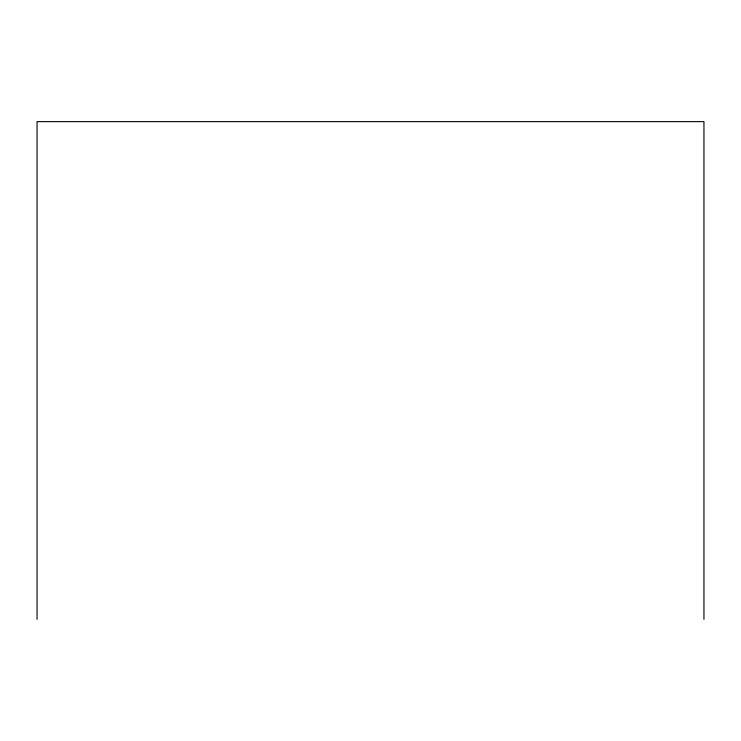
<?xml version="1.0" encoding="UTF-8"?>
<svg xmlns="http://www.w3.org/2000/svg" width="741" height="741" viewBox="0 0 741 741"><rect width="100%" height="100%" fill="white"/><g stroke="black" fill="none" stroke-linecap="round" stroke-linejoin="round"><path stroke-width="1.11" d="M703.95 619.365L703.95 121.635L37.05 121.635L37.05 619.365"/></g></svg>
